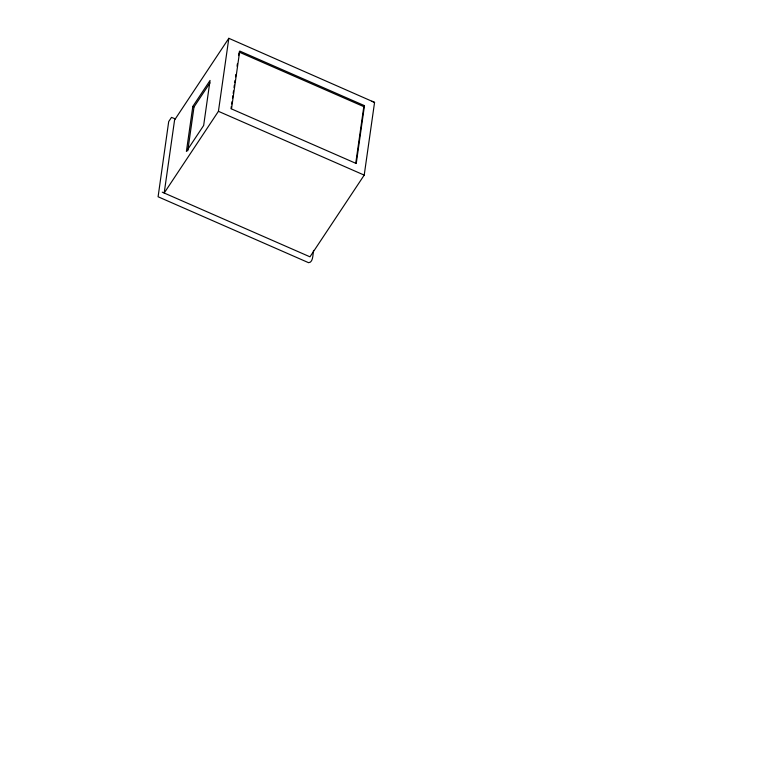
<?xml version="1.0" encoding="UTF-8"?>
<svg xmlns="http://www.w3.org/2000/svg" width="766" height="766" viewBox="0 0 766 766"><rect width="100%" height="100%" fill="white"/><g stroke="black" fill="none" stroke-linecap="round" stroke-linejoin="round"><path stroke-width="1.15" d="M192.812 106.436L186.397 151.467L203.651 125.49L210.056 80.449L192.812 106.436L194.009 106.953L187.766 150.845M228.823 38.3L174.581 120.003L164.192 193.022L218.425 111.319L228.823 38.3L374.564 102.405L364.214 175.117L309.971 256.821L162.248 192.17M230.997 108.734L231.332 106.369M231.677 104.013L232.012 101.648M232.51 98.105L232.845 95.75M233.19 93.385L233.525 91.02M234.023 87.477L234.358 85.122M234.693 82.757L235.038 80.392M235.535 76.849L235.871 74.493M237.048 66.23L237.383 63.865M238.561 55.602L238.896 53.237M313.591 250.377C312.825 252.866 313.543 262.652 308.574 262.69L158.093 196.766L168.702 121.555L171.507 117.389L175.337 118.893M355.74 163.321L363.812 106.646L364.472 105.651L239.729 51.054L231.495 108.916L356.238 163.503L364.472 105.651M194.009 106.953L209.98 82.9M371.845 101.217L374.564 102.405M239.069 52.059L363.812 106.646M218.425 111.319L364.214 175.117"/></g></svg>
